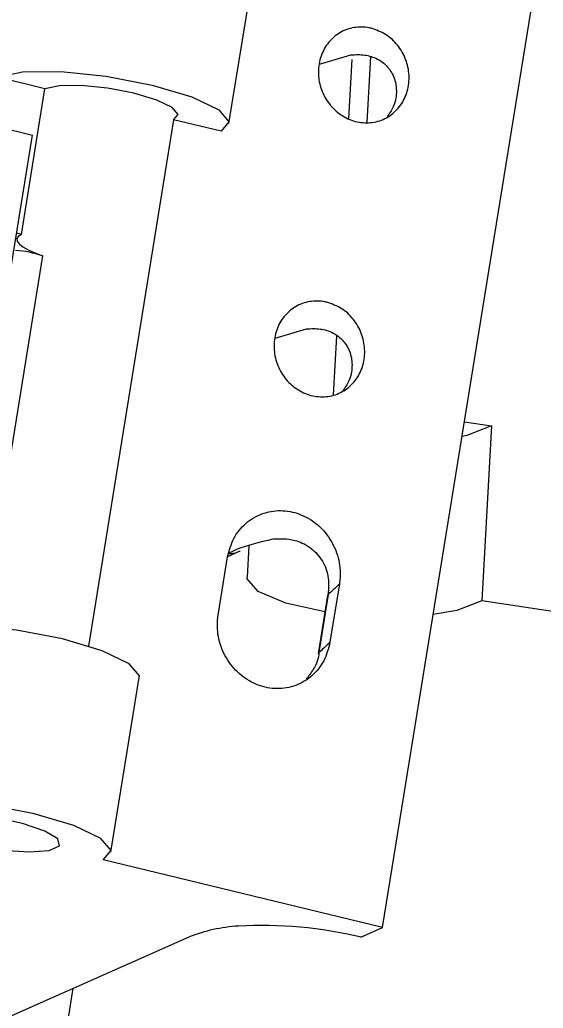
# Model space of a CAD drawing. Header units: millimetres. Extents: x 0 to 1189, y 0 to 841.
# Drawn here: x 629.471 to 631.198, y 560.968 to 564.23 of the extents above; entities that cross this region are included whole.
import ezdxf

# ---------------------------------------------------------------- set-up
doc = ezdxf.new("R2010")
doc.units = ezdxf.units.MM
doc.layers.get('0').update_dxf_attribs({"lineweight": 18})
doc.layers.add('尺寸线层', color=3, linetype='Continuous', lineweight=18)
doc.dimstyles.new('ISO-25', dxfattribs={"dimtxt": 2.5, "dimasz": 2.5, "dimexe": 1.25, "dimexo": 0.625, "dimtad": 1, "dimtxsty": 'Standard', "dimcen": 2.5, "dimdle": 5, "dimadec": 0, "dimazin": 0, "dimtfac": 1, "dimtmove": 0, "dimatfit": 3, "dimfxl": 1, "dimarcsym": 0})

# ---------------------------------------------------------------- blocks, each defined once
blk = doc.blocks.new('*X16')
at = {"layer": '尺寸线层', "linetype": 'Continuous'}
for points in [[(668.6687, 617.1299), (668.6299, 612.9938), (667.2905, 613.2299)], [(655.1602, 540.5189), (656.5383, 544.4188), (655.199, 544.6549)]]:
    blk.add_hatch(color=0, dxfattribs=at).paths.add_polyline_path(points, flags=0)
at = {"layer": '尺寸线层', "color": 0, "linetype": 'Continuous'}
for p, q in [((666.5541, 617.5027), (670.6383, 616.7826)), ((668.6687, 617.1299), (655.1602, 540.5189)), ((625.2283, 545.7966), (657.1298, 540.1716))]:
    blk.add_line(p, q, dxfattribs=at)
at = {"layer": '尺寸线层', "color": 0, "insert": (658.4206, 579.4404), "char_height": 3.5, "width": 28.938547, "attachment_point": 5, "rotation": 80.0001}
blk.add_mtext('388,96', dxfattribs=at)

msp = doc.modelspace()

# ---------------------------------------------------------------- linework, layer by layer
at = {"color": 7, "linetype": 'Continuous', "lineweight": 15}
for p, q in [((630.6675, 561.2344), (631.5392, 566.6213)), ((630.1609, 563.8878), (630.2543, 564.4649)), ((628.1305, 564.1843), (629.5133, 563.8497)), ((630.4601, 564.0835), (630.5635, 564.1145)), ((630.5569, 563.9044), (630.5677, 564.0994)), ((630.6275, 564.108), (630.6156, 563.8925)), ((629.554, 564.003), (629.3973, 564.0409)), ((629.4762, 563.522), (629.554, 564.003)), ((629.9781, 563.9003), (629.697, 562.1636)), ((630.1348, 563.8624), (629.9781, 563.9003)), ((629.4308, 563.3398), (629.5133, 563.8497)), ((629.4762, 563.522), (629.4609, 563.5257)), ((630.3138, 563.1793), (630.4172, 563.2102)), ((630.5063, 562.9925), (630.5171, 563.1864)), ((630.9376, 562.9034), (631.0269, 562.89)), ((631.0269, 562.89), (630.9948, 562.3125)), ((630.2267, 562.4941), (630.221, 562.391)), ((630.157, 562.4589), (630.1975, 562.478)), ((630.1254, 562.2653), (630.1566, 562.4576)), ((630.5253, 562.3684), (630.4942, 562.176)), ((630.4885, 562.3342), (630.4574, 562.1418)), ((630.4885, 562.3342), (630.4862, 562.3305)), ((630.4862, 562.3305), (630.4551, 562.1381)), ((631.931, 562.1715), (630.9948, 562.3125)), ((630.4574, 562.1418), (630.4551, 562.1381)), ((629.7717, 561.4829), (629.8651, 562.06)), ((630.6675, 561.2344), (629.7456, 561.4575)), ((630.5965, 561.2029), (630.6675, 561.2344)), ((629.4329, 560.9389), (630.0292, 561.2038)), ((629.603, 560.7614), (629.6472, 561.0341))]:
    msp.add_line(p, q, dxfattribs=at)
at = {"color": 8, "linetype": 'Continuous', "lineweight": 15}
msp.add_line((629.5462, 563.4517), (629.3483, 562.2291), dxfattribs=at)
at = {"color": 7, "linetype": 'Continuous', "lineweight": 15}
for points in [[(629.3973, 564.0409), (629.4797, 564.0582), (629.6057, 564.0594), (629.756, 564.0441), (629.908, 564.0147), (630.0383, 563.9758), (630.1271, 563.9331), (630.161, 563.8933), (630.1348, 563.8624)], [(629.9781, 563.9003), (629.9932, 563.9181), (629.9737, 563.941), (629.9226, 563.9655), (629.8476, 563.9879), (629.7603, 564.0048), (629.6738, 564.0136), (629.6014, 564.0129), (629.554, 564.003)], [(629.4762, 563.522), (629.466, 563.5156), (629.4613, 563.5082), (629.4623, 563.4998), (629.4689, 563.4907), (629.4809, 563.4811), (629.4981, 563.4712), (629.5201, 563.4613), (629.5462, 563.4517)], [(631.0269, 562.89), (630.9452, 562.8588), (630.9298, 562.8554)], [(630.4775, 562.2767), (630.3487, 562.3047), (630.2573, 562.3431), (630.2212, 562.3855), (630.221, 562.391)], [(630.9948, 562.3125), (630.9131, 562.2813), (630.8348, 562.2679)], [(629.8651, 562.06), (629.8653, 562.0656), (629.8314, 562.1054), (629.7425, 562.148), (629.6122, 562.187), (629.4603, 562.2164), (629.3099, 562.2316), (629.1839, 562.2305), (629.1015, 562.2132)], [(629.7456, 561.4575), (629.7719, 561.4884), (629.738, 561.5283), (629.6491, 561.5709), (629.5188, 561.6098), (629.3669, 561.6392), (629.2165, 561.6545), (629.0905, 561.6534), (629.0081, 561.636)], [(629.2348, 561.5278), (629.3191, 561.5051), (629.4134, 561.4896), (629.5013, 561.4839), (629.5678, 561.4891), (629.6014, 561.5043), (629.5962, 561.5268), (629.5532, 561.5527), (629.4798, 561.5776), (629.3886, 561.5972), (629.2954, 561.6081), (629.2163, 561.6084), (629.1648, 561.5981)]]:
    msp.add_lwpolyline(points, dxfattribs=at)
for centre, radius, start, end in [((629.4238, 563.0701), 0.4007, 72.2118, 85.2566), ((630.1605, 562.5541), 0.0855, 268.2306, 295.9403), ((630.2273, 560.686), 0.5545, 93.6587, 110.9328), ((630.2683, 559.8228), 1.4186, 76.6206, 93.0876)]:
    msp.add_arc(centre, radius, start, end, dxfattribs=at)
for points, knots in [([(630.6305, 564.2023), (630.6468, 564.1965), (630.6794, 564.1851), (630.7193, 564.1479), (630.7465, 564.1007), (630.7578, 564.0473), (630.7519, 563.994), (630.7296, 563.9469), (630.6932, 563.9112), (630.647, 563.891), (630.6046, 563.889), (630.5632, 563.898), (630.5238, 563.9179), (630.4859, 563.9565), (630.4613, 564.0054), (630.4531, 564.0592), (630.4621, 564.1118), (630.4872, 564.1572), (630.5257, 564.1904), (630.5731, 564.2074), (630.6096, 564.207), (630.6283, 564.2028), (630.6305, 564.2023)], [0, 0, 0, 0, 0.0518129, 0.1036269, 0.1554424, 0.2072541, 0.2590652, 0.3108754, 0.3626854, 0.4144996, 0.4663122, 0.4919384, 0.5437467, 0.5955596, 0.6473698, 0.6991868, 0.7509919, 0.8028046, 0.854618, 0.9064287, 0.9582401, 0.9650691, 0.9650691, 0.9650691, 0.9650691]), ([(630.5635, 564.1145), (630.5782, 564.1153), (630.6051, 564.1169), (630.6487, 564.1045), (630.6851, 564.078), (630.7092, 564.038), (630.7159, 563.9907), (630.7069, 563.945), (630.69, 563.9207), (630.6825, 563.9099)], [0, 0, 0, 0, 0.0637339, 0.1167098, 0.1615481, 0.2024965, 0.2415965, 0.2799501, 0.310773, 0.310773, 0.310773, 0.310773]), ([(630.4841, 563.298), (630.5005, 563.2923), (630.5331, 563.2809), (630.5729, 563.2437), (630.6002, 563.1965), (630.6115, 563.143), (630.6056, 563.0898), (630.5833, 563.0427), (630.5469, 563.007), (630.5007, 562.9868), (630.4583, 562.9848), (630.4168, 562.9938), (630.3775, 563.0136), (630.3395, 563.0522), (630.315, 563.1012), (630.3068, 563.155), (630.3157, 563.2076), (630.3408, 563.253), (630.3793, 563.2861), (630.4268, 563.3032), (630.4632, 563.3028), (630.482, 563.2985), (630.4841, 563.298)], [0, 0, 0, 0, 0.0518129, 0.1036227, 0.1554383, 0.2072514, 0.2590619, 0.3108729, 0.3626829, 0.4144971, 0.4663092, 0.491933, 0.5437414, 0.5955582, 0.6473658, 0.6991824, 0.7509986, 0.8028086, 0.8546151, 0.9064307, 0.9582421, 0.9650711, 0.9650711, 0.9650711, 0.9650711]), ([(630.4172, 563.2102), (630.4319, 563.2111), (630.4588, 563.2127), (630.5024, 563.2003), (630.5387, 563.1738), (630.5629, 563.1338), (630.5695, 563.0864), (630.5606, 563.0407), (630.5437, 563.0164), (630.5362, 563.0056)], [0, 0, 0, 0, 0.0637315, 0.1167087, 0.1615514, 0.2025, 0.2415992, 0.2799534, 0.3107765, 0.3107765, 0.3107765, 0.3107765]), ([(630.1566, 562.4576), (630.1621, 562.4788), (630.1732, 562.5211), (630.2143, 562.571), (630.2682, 562.6034), (630.3307, 562.6143), (630.3942, 562.6025), (630.4518, 562.5694), (630.4969, 562.5186), (630.5242, 562.456), (630.5299, 562.4037), (630.5262, 562.3752), (630.5253, 562.3684)], [0, 0, 0, 0, 0.0647594, 0.1295202, 0.1942779, 0.2590405, 0.3237982, 0.3885616, 0.4533161, 0.5180755, 0.5828355, 0.6031238, 0.6031238, 0.6031238, 0.6031238]), ([(630.1578, 562.4687), (630.1665, 562.4733), (630.2054, 562.4937), (630.2627, 562.507), (630.3072, 562.5173)], [0, 0, 0, 0, 0.035316, 0.157628, 0.157628, 0.157628, 0.157628]), ([(630.3072, 562.5173), (630.3301, 562.5181), (630.3671, 562.5195), (630.4264, 562.4941), (630.4674, 562.453), (630.4927, 562.3962), (630.4885, 562.3546), (630.4885, 562.3342), (630.4885, 562.3342)], [0, 0, 0, 0, 0.0921993, 0.148976, 0.2012925, 0.2516883, 0.3010299, 0.3010395, 0.3010395, 0.3010395, 0.3010395]), ([(630.5253, 562.3684), (630.5187, 562.362), (630.5068, 562.3505), (630.4941, 562.3392), (630.4885, 562.3342)], [0, 0, 0, 0, 0.02812232, 0.05021408, 0.05021408, 0.05021408, 0.05021408]), ([(630.4942, 562.176), (630.4886, 562.1549), (630.4776, 562.1126), (630.4365, 562.0627), (630.3826, 562.0303), (630.3201, 562.0194), (630.2565, 562.0311), (630.199, 562.0643), (630.1539, 562.1151), (630.1265, 562.1777), (630.1208, 562.23), (630.1245, 562.2585), (630.1254, 562.2653)], [0, 0, 0, 0, 0.0647577, 0.1295219, 0.1942797, 0.2590424, 0.3238001, 0.3885636, 0.4533178, 0.5180774, 0.5828374, 0.6031258, 0.6031258, 0.6031258, 0.6031258]), ([(630.4942, 562.176), (630.4875, 562.1696), (630.4757, 562.1581), (630.463, 562.1468), (630.4574, 562.1418)], [0, 0, 0, 0, 0.02812461, 0.05021851, 0.05021851, 0.05021851, 0.05021851]), ([(630.4574, 562.1418), (630.4574, 562.1418), (630.4574, 562.1228), (630.4442, 562.0906), (630.4238, 562.0648), (630.4155, 562.0544)], [0, 0, 0, 0, 0.00001225, 0.05875693, 0.09865689, 0.09865689, 0.09865689, 0.09865689])]:
    msp.add_open_spline(points, degree=3, knots=knots, dxfattribs=at)

# ---------------------------------------------------------------- dimensions: what is measured, and where the dimension line sits
at = {"layer": '尺寸线层'}
dim = msp.add_linear_dim(base=(655.1602, 540.5189), p1=(666.5541, 617.5027), p2=(625.2283, 545.7966), angle=80.0001, dimstyle='ISO-25', override={"dimtxt": 3.5, "dimasz": 4.08, "dimexe": 2, "dimexo": 0, "dimgap": 1.524, "dimlfac": 5, "dimzin": 0, "dimsah": 1, "dimdle": 8.16, "dimadec": 2, "dimtfill": 1, "dimtolj": 1, "dimtzin": 8}, dxfattribs=at)
dim.commit()
dim.dimension.update_dxf_attribs({"geometry": '*X16', "text_midpoint": (658.4206, 579.4404)})

doc.saveas('drawing.dxf')
